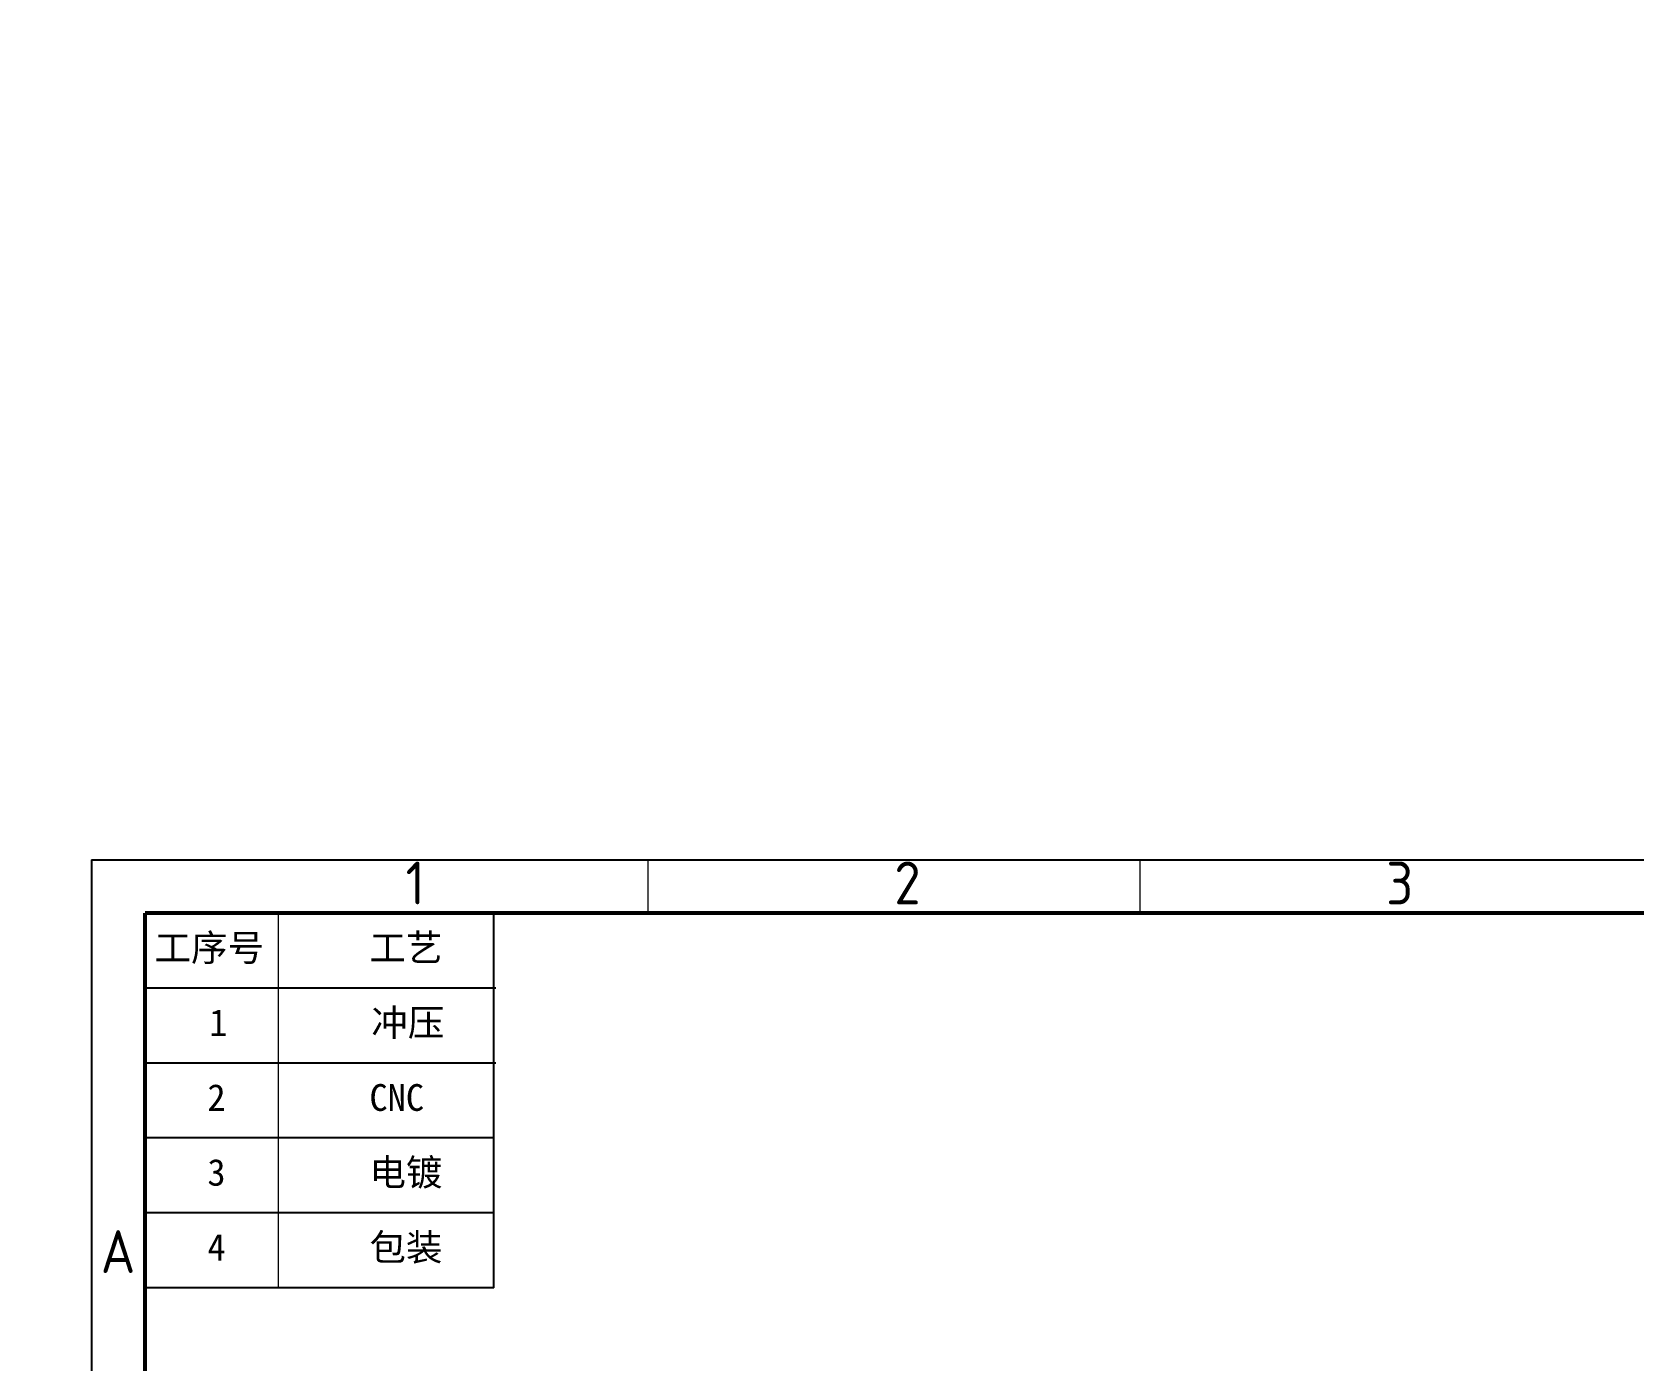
# Model space of a CAD drawing. Header units: millimetres. Extents: x -2825 to 408, y 0 to 11235.
# Drawn here: x -16.7 to 200.7, y 5543.8 to 5724.2 of the extents above; entities that cross this region are included whole.
import ezdxf
from ezdxf.enums import TextEntityAlignment as Align

# ---------------------------------------------------------------- set-up
doc = ezdxf.new("R2010")
doc.units = ezdxf.units.MM
doc.layers.add('图框粗线', color=7, linetype='Continuous', lineweight=53)
doc.layers.add('图框细线', color=250, linetype='Continuous', lineweight=18)
doc.styles.add('ISO Proportional', font='isocp.shx')
doc.styles.add('仿宋', font='')
doc.styles.get('仿宋').set_extended_font_data('FangSong_GB2312')
doc.dimstyles.new('\\M+3BBE7\\M+3BABB Standard', dxfattribs={"dimscale": 20, "dimtxt": 0.18, "dimasz": 0.1, "dimexe": 0.18, "dimexo": 0.0625, "dimgap": 0.09, "dimtad": 1, "dimdec": 1, "dimzin": 0, "dimdsep": 46, "dimtxsty": 'Standard', "dimcen": 0, "dimadec": 0, "dimazin": 0, "dimtfac": 1, "dimtdec": 1, "dimtmove": 0, "dimatfit": 2, "dimfxl": 0, "dimtolj": 1, "dimtzin": 0, "dimarcsym": 0})

# ---------------------------------------------------------------- blocks, each defined once
blk = doc.blocks.new('*D8')
at = {"color": 0, "lineweight": -2}
for p, q in [((-884.83, 11228.93), (-872.23, 11228.93)), ((-844.06, 11208.64), (-872.23, 11228.93)), ((-839.52, 11205.37), (-842.44, 11207.47)), ((0, 0), (0, 0))]:
    blk.add_line(p, q, dxfattribs=at)
at = {"color": 0}
for points in [[(-842.25, 11207.74), (-842.64, 11207.2), (-844.06, 11208.64)], [(-839.71, 11205.1), (-839.32, 11205.64), (-837.9, 11204.2)]]:
    blk.add_solid(points, dxfattribs=at)
at = {"layer": 'Defpoints', "color": 0}
for p in [(-844.06, 11208.64), (-837.9, 11204.2)]:
    blk.add_point(p, dxfattribs=at)
at = {"color": 0, "insert": (-879.43, 11232.53), "char_height": 3.6, "attachment_point": 5}
blk.add_mtext('\\A1;∅7.6', dxfattribs=at)
blk = doc.blocks.new('*D9')
at = {"color": 0, "lineweight": -2}
for p, q in [((-2824.77, 11144.5), (-2812.17, 11144.5)), ((-2784, 11124.21), (-2812.17, 11144.5)), ((-2779.46, 11120.94), (-2782.38, 11123.04)), ((0, 0), (0, 0))]:
    blk.add_line(p, q, dxfattribs=at)
at = {"color": 0}
for points in [[(-2782.18, 11123.31), (-2782.57, 11122.77), (-2784, 11124.21)], [(-2779.65, 11120.67), (-2779.26, 11121.21), (-2777.83, 11119.77)]]:
    blk.add_solid(points, dxfattribs=at)
at = {"layer": 'Defpoints', "color": 0}
for p in [(-2784, 11124.21), (-2777.83, 11119.77)]:
    blk.add_point(p, dxfattribs=at)
at = {"color": 0, "insert": (-2819.37, 11148.1), "char_height": 3.6, "attachment_point": 5}
blk.add_mtext('\\A1;∅7.6', dxfattribs=at)
blk = doc.blocks.new('*D10')
at = {"color": 0, "lineweight": -2}
for p, q in [((-1174.23, 11152.07), (-1161.63, 11152.07)), ((-1133.46, 11131.78), (-1161.63, 11152.07)), ((-1128.92, 11128.51), (-1131.84, 11130.61)), ((0, 0), (0, 0))]:
    blk.add_line(p, q, dxfattribs=at)
at = {"color": 0}
for points in [[(-1131.64, 11130.88), (-1132.03, 11130.34), (-1133.46, 11131.78)], [(-1129.11, 11128.23), (-1128.72, 11128.78), (-1127.29, 11127.34)]]:
    blk.add_solid(points, dxfattribs=at)
at = {"layer": 'Defpoints', "color": 0}
for p in [(-1133.46, 11131.78), (-1127.29, 11127.34)]:
    blk.add_point(p, dxfattribs=at)
at = {"color": 0, "insert": (-1168.83, 11155.67), "char_height": 3.6, "attachment_point": 5}
blk.add_mtext('\\A1;∅7.6', dxfattribs=at)

msp = doc.modelspace()

# ---------------------------------------------------------------- linework, layer by layer
for p, q in [((-8.62, 5611.84), (-8.62, 5321.44)), ((-8.62, 5611.84), (408.1, 5611.84)), ((45.96, 5553.76), (45.96, 5604.58)), ((46.21, 5594.42), (-1.36, 5594.42)), ((46.21, 5584.26), (-1.36, 5584.26)), ((45.96, 5574.09), (-1.61, 5574.09)), ((45.96, 5563.93), (-1.61, 5563.93)), ((45.96, 5553.76), (-1.61, 5553.76))]:
    msp.add_line(p, q)
at = {"lineweight": 18}
msp.add_line((16.68, 5604.58), (16.68, 5553.76), dxfattribs=at)
at = {"layer": '图框粗线', "color": 0}
for p in [(400.84, 5604.58), (-1.36, 5328.7)]:
    msp.add_line(p, (-1.36, 5604.58), dxfattribs=at)
at = {"layer": '图框细线', "color": 0}
for p, q in [((66.88, 5604.58), (66.88, 5611.84)), ((133.67, 5604.58), (133.67, 5611.84))]:
    msp.add_line(p, q, dxfattribs=at)

# ---------------------------------------------------------------- texts
at = {"char_height": 3.63, "width": 98.5767, "attachment_point": 1, "style": '仿宋'}
for s, insert in [('{\\fSTSong|b0|i0|c134|p2;工序号}', (-0.08, 5601.73)), ('{\\fSTSong|b0|i0|c134|p2;工艺}', (29.08, 5601.73)), ('{\\fSTSong|b0|i0|c134|p2;1}', (7.33, 5591.56)), ('{\\fSTSong|b0|i0|c134|p2;冲压}', (29.33, 5591.56)), ('{\\fSTSong|b0|i0|c134|p2;2}', (7.09, 5581.4)), ('{\\fSTSong|b0|i0|c134|p2;CNC}', (29.08, 5581.4)), ('{\\fSTSong|b0|i0|c134|p2;电镀}', (29.08, 5571.24)), ('{\\fSTSong|b0|i0|c134|p2;3}', (7.09, 5571.24)), ('{\\fSTSong|b0|i0|c134|p2;4}', (7.09, 5561.07)), ('{\\fSTSong|b0|i0|c134|p2;包装}', (29.08, 5561.07))]:
    msp.add_mtext(s, dxfattribs=dict(at, insert=insert))
at = {"layer": '图框细线', "color": 0, "style": 'ISO Proportional'}
for s, p in [('1', (35.3, 5608.7)), ('2', (102.09, 5608.7)), ('3', (168.89, 5608.7)), ('A', (-5.04, 5558.67))]:
    msp.add_text(s, height=5.81, dxfattribs=at).set_placement(p, align=Align.MIDDLE)

# ---------------------------------------------------------------- dimensions: what is measured, and where the dimension line sits
for p1, p2, picture, middle in [((-837.9, 11204.2), (-844.06, 11208.64), '*D8', (-879.43, 11228.93)), ((-1127.29, 11127.34), (-1133.46, 11131.78), '*D10', (-1168.83, 11152.07)), ((-2777.83, 11119.77), (-2784, 11124.21), '*D9', (-2819.37, 11144.5))]:
    dim = msp.add_diameter_dim_2p(p1=p1, p2=p2, dimstyle='\\M+3BBE7\\M+3BABB Standard', override={"dimtoh": 1, "dimdec": 1})
    dim.commit()
    dim.dimension.update_dxf_attribs({"geometry": picture, "text_midpoint": middle, "dimtype": 163})

doc.saveas('drawing.dxf')
